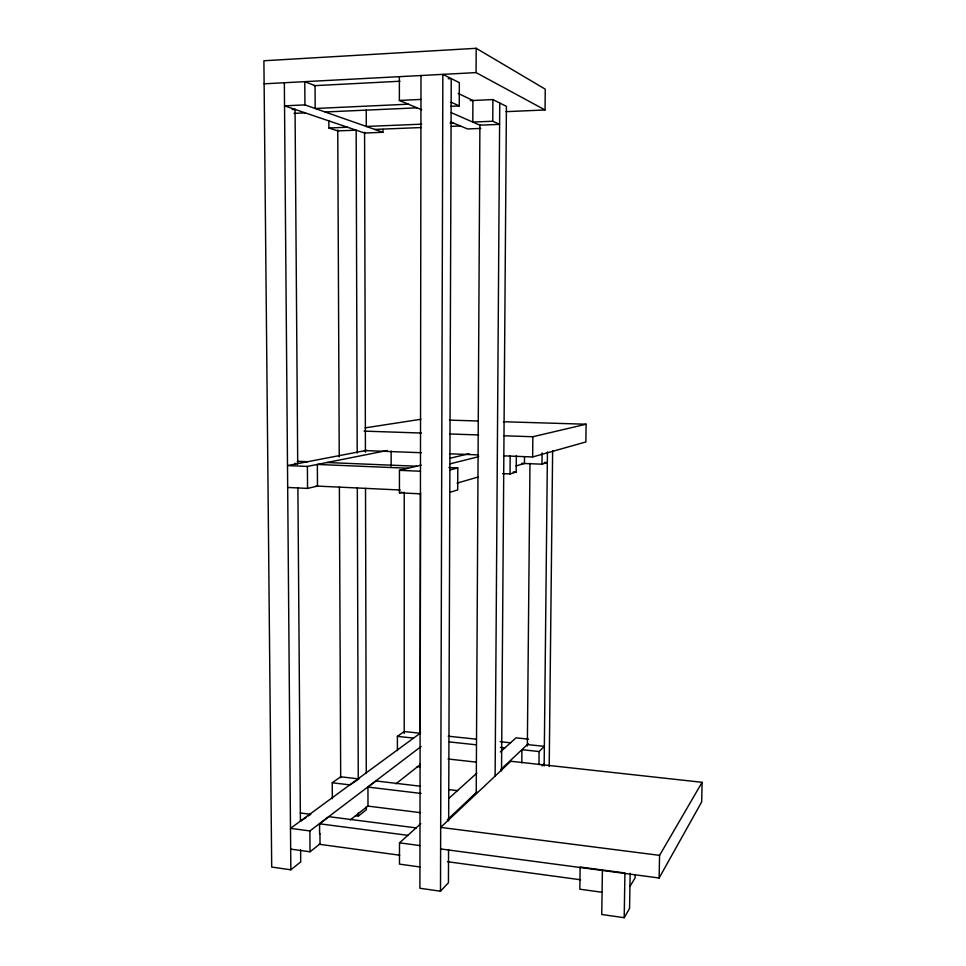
<?xml version="1.0" encoding="UTF-8"?>
<svg xmlns="http://www.w3.org/2000/svg" width="966" height="966" viewBox="0 0 966 966"><rect width="100%" height="100%" fill="white"/><g stroke="black" fill="none" stroke-linecap="round" stroke-linejoin="round"><path stroke-width="1.45" d="M404.199 733.448L404.235 492.189M420.995 75.517L419.908 888.261L440.496 891.207L448.441 882.755L448.562 849.561M420.162 763.913L420.162 766.932L417.252 766.593M420.198 733.786L420.524 492.72M440.496 891.207L442.851 74.358L459.345 82.678L459.261 105.922L450.772 106.308M448.659 820.895L451.231 78.584L448.224 78.741M448.936 467.556L457.799 467.918L457.703 489.931L449.794 492.346M476.19 48.3L545.259 89.174L545.053 109.967L476.069 72.607L476.19 48.3L263.899 60.761L271.7 867.057L290.838 869.798L300.704 861.95L300.619 849.887M476.226 793.376L479.897 125.037M479.897 125.169L499.603 124.373L492.757 121.245L492.901 99.57L470.309 100.609M495.123 776.121L499.748 103.024M501.523 770.916L506.413 106.369L492.901 99.57M502.549 473.63L510.036 473.944L510.181 455.614M510.036 473.944L516.206 472.06L516.339 455.578M521.797 762.826L521.918 749.688L539.088 751.536L544.353 746.368L527.364 744.569M524.502 456.966L524.453 463.487L516.001 465.95M527.351 746.018L529.972 463.366M532.652 456.954L532.846 436.741L586.096 424.219L585.867 441.957L532.652 456.954L504.083 455.867M538.956 764.698L539.088 751.536M521.543 463.378L541.998 464.187L542.107 452.885M544.148 766.002L547.444 451.931M549.207 766.545L552.637 450.579M602.41 869.992L601.746 914.488L624.193 917.7L629.566 908.451L630.158 873.216M624.193 917.7L624.93 872.974L580.119 867.021L579.817 889.203L602.072 892.27M635.193 874.942L635.133 877.84L629.929 886.474M440.617 848.945L659.138 877.997L659.573 855.357L702.101 782.315L510.821 761.268L440.689 827.391L659.573 855.357M702.101 782.315L701.678 801.889L659.138 877.997M542.059 765.869L544.172 763.72M447.306 819.844L476.854 792.06M500.931 769.419L528.293 743.699M469.416 799.256L476.226 792.845M419.92 866.961L399.489 864.135L399.489 842.847L420.778 823.66M448.792 798.423L476.793 773.174M500.328 751.971L516.013 737.843L528.511 739.147M355.452 815.702L358.374 816.077L366.355 809.725L366.355 806.707M290.669 849.114L310.026 851.783L320.024 843.873L319.963 833.61M350.284 819.929L367.986 805.922L367.937 787.061L375.967 780.963L420.512 786.239M395.903 783.837L420.488 764.384M319.625 834.081L319.565 823.793L328.947 816.681L416.298 827.91M420.584 732.965L290.5 828.357L309.893 830.941L421.104 746.513M332.256 782.774L340.684 776.785L358.893 778.946L350.018 784.899L332.256 782.774L332.328 798.761M397.412 750.534L397.4 736.37L404.199 731.552L420.198 733.242M306.137 817.429L300.414 821.293L297.89 487.89M308.432 815.884L310.714 814.338L300.257 812.986M541.998 464.187L547.324 462.557L544.317 462.436M457.051 483.145L478.46 476.902M421.224 465.129L399.441 470.333L399.441 492.817L401.941 492.129M449.878 469.995L457.799 467.918M449.601 463.946L478.738 456.664M450.265 458.186L469.138 453.682M287.687 487.456L307.55 488.41L317.488 486.091L317.355 464.441L408.183 468.244M366.911 450.313L287.506 465.576L307.405 466.421L387.294 450.494M365.16 427.866L420.886 419.268M264.116 83.813L476.069 72.607M314.095 85.684L399.996 81.241M382.922 132.294L304.942 104.896L284.535 105.849L364.58 133.03L382.922 132.294L382.922 129.384M399.369 76.664L399.369 100.44L420.959 99.426M292.203 109.556L295.053 109.424M408.352 104.195L315.182 108.494L315.049 85.636L304.773 81.663L304.942 104.896M293.99 113.384L305.244 112.877M325.119 111.984L417.046 107.83M506.015 111.658L545.053 109.967M328.838 120.557L328.887 127.995L347.494 127.222M421.611 124.179L366.283 126.449L366.247 109.943M450.023 123.008L453.018 122.887M492.757 121.245L472.797 122.066L472.905 100.488L458.186 93.412M356.164 130.168L337.762 130.905L328.887 127.995M374.723 129.42L421.309 127.536M451.364 126.329L460.384 125.954M480.875 128.418L467.532 128.949L450.832 121.97M449.419 420.125L477.965 420.983M503.491 421.744L586.096 424.219M364.134 431.126L421.381 433.034M449.999 433.988L478.617 434.942M504.228 435.787L532.846 436.741M364.194 450.554L421.345 452.728M449.927 453.815L478.508 454.901M297.262 461.289L307.611 461.712M327.015 462.521L416.66 466.228M513.212 471.939L516.206 472.06M294.715 463.487L297.709 463.62M399.441 470.333L420.464 471.239M316.027 486.031L400.202 490.004M399.441 492.817L420.439 493.831M448.212 736.201L476.395 739.183M500.134 741.695L510.519 742.782M397.4 736.37L413.581 738.096M449.383 741.924L476.383 744.822M500.388 747.382L504.88 747.865M448.055 758.998L476.359 762.138M448.731 789.584L457.642 790.635M367.937 787.061L421.067 793.448M368.215 806.139L420.524 812.672M319.565 823.793L408.038 835.361M399.489 842.847L419.944 845.564M319.009 844.248L399.731 855.212M447.56 861.708L580.602 879.772M399.369 100.44L421.623 109.75M451.146 112.611L479.945 125.194M451.146 102.227L459.261 105.922M295.053 109.303L297.709 463.752M284.342 82.75L290.838 869.798M307.405 466.421L307.55 488.41M309.893 830.941L310.026 851.783M337.762 129.963L339.235 456.833M339.38 486.961L340.684 777.69M364.58 132.306L365.426 452.16M365.522 488.361L366.271 773.512M356.164 130.627L357.203 453.018M357.311 487.673L358.253 778.415M358.362 813.07L358.374 816.077M391.145 451.098L391.158 466.18"/></g></svg>
